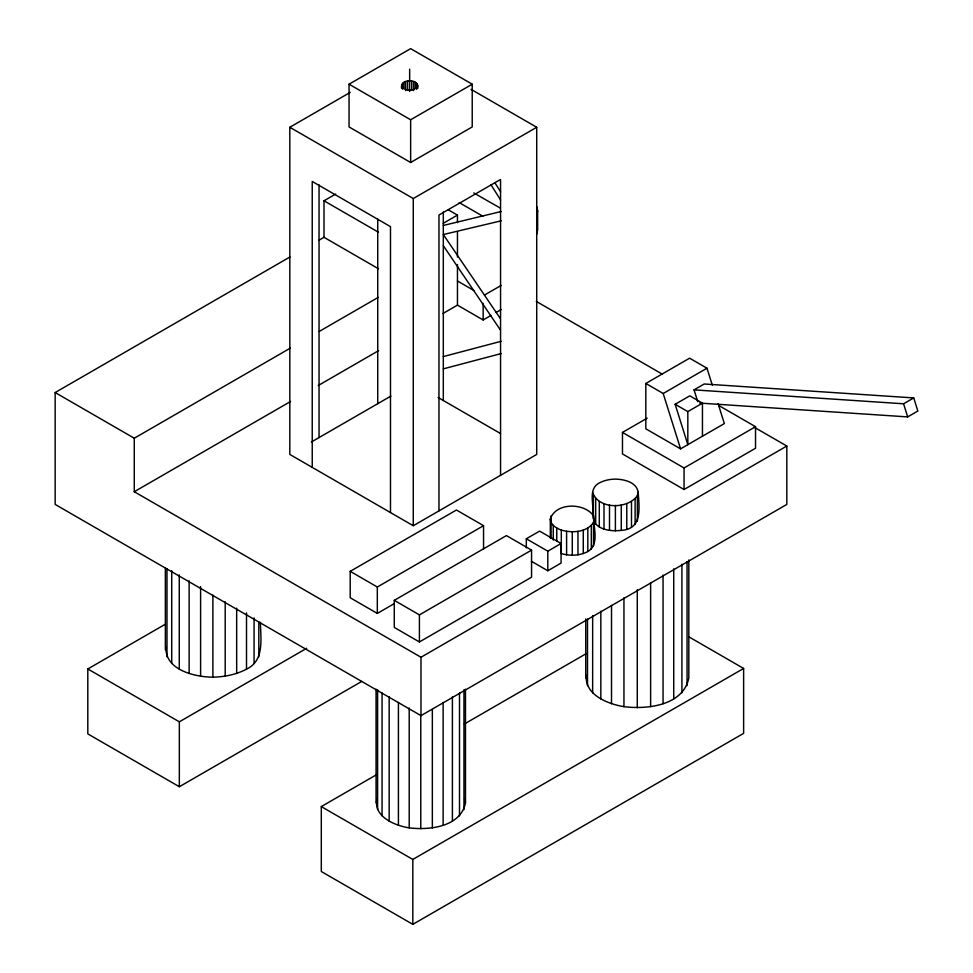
<?xml version="1.0" encoding="UTF-8"?>
<svg xmlns="http://www.w3.org/2000/svg" width="973" height="973" viewBox="0 0 973 973"><rect width="100%" height="100%" fill="white"/><g stroke="black" fill="none" stroke-linecap="round" stroke-linejoin="round"><path stroke-width="1.46" d="M260.436 622.367C260.557 638.641 264.765 660.606 246.51 669.132C236.184 674.666 224.532 676.904 212.892 677.172C194.661 677.026 164.534 669.874 166.006 646.875M401.667 88.519C399.173 78.205 420.141 78.205 417.648 88.519M417.648 85.478C415.775 91.803 403.54 91.803 401.667 85.478M465.483 689.176L465.483 802.92C460.667 826.928 429.385 830.383 409.207 827.853C395.002 825.724 373.109 816.639 376.989 798.918M536.646 215.045L537.643 210.691L536.646 206.337M536.646 234.298L537.643 229.932L537.643 210.691M550.317 519.083C555.632 502.336 584.226 502.482 593.518 515.799C593.129 527.038 599.915 544.321 587.826 551.545C579.726 555.802 569.983 556.167 561.299 553.552L561.299 530.066C556.325 528.29 550.742 524.909 550.317 519.083L550.317 538.166M592.618 514.693C594.394 504.501 587.57 489.078 599.295 482.949C604.233 480.297 609.816 479.215 615.398 479.093C624.107 479.324 636.597 482.024 638.166 492.241C639.273 508.028 642.557 529.154 621.285 530.382C611.883 531.453 600.146 530.407 594.15 522.148M593.518 545.853L593.518 522.367L594.26 519.083M688.823 559.962L688.823 677.926C683.265 705.607 647.203 709.585 623.948 706.666C607.991 704.026 584.481 694.941 586.33 675.359M637.388 521.09L637.388 495.646L638.166 492.241M561.299 530.066C572.063 533.143 586.755 532.596 593.518 522.367M592.618 492.241C598.127 509.597 627.767 509.438 637.388 495.646M349.052 84.201L410.642 48.65L472.221 84.201L472.221 126.94L410.642 162.491L349.052 126.94L349.052 84.201L410.642 119.764L472.221 84.201M471.054 89.358L536.719 127.268L536.719 454.44L413.27 525.724L289.82 454.44L289.82 127.268L350.231 92.386M378.485 268.779L324.009 237.315L324.009 200.791L335.649 194.065M754.026 427.111L786.816 446.035L786.816 504.428L420.981 715.641L55.157 504.428L55.157 392.545L289.905 257.006M318.767 240.343L324.009 237.315M289.82 127.268L413.27 198.541L536.719 127.268M443.238 223.316L457.456 215.106L457.456 222.586M55.157 392.545L134.274 438.227L290.343 348.115M319.193 331.465L378.217 297.385M134.274 438.227L134.274 491.718L290.611 401.46M318.207 385.527L378.631 350.645M443.007 313.476L457.456 305.133L483.143 319.959L490.903 315.483M484.432 295.074L501.241 285.381M496.072 312.503L501.241 309.511M311.421 441.973L390.903 396.084M361.798 681.392L179.336 786.731L87.813 733.885L87.813 668.974L165.252 624.265M718.11 403.71L724.35 423.583L680.565 448.857L645.817 428.801L645.817 383.459L689.602 358.186L706.982 368.208L712.321 385.247M394.369 603.576L377.317 613.416L350.207 597.763L350.207 571.346L456.422 510.01L483.545 525.675L483.545 549.161M645.817 383.459L663.197 393.493L706.982 368.208M697.75 401.667L694.053 389.869L704.221 383.994L913.732 397.921L917.843 411.032L907.675 416.906L699.672 403.077M718.84 405.534L755.535 426.709L755.535 448.237L684.055 489.504L622.477 453.953L622.477 432.413L647.167 418.159M702.457 403.15L687.826 411.603L687.826 444.673L675.153 404.294L689.784 395.841L702.457 403.15L702.457 436.22M350.207 571.346L377.317 586.999L483.545 525.675M87.813 668.974L179.336 721.82L306.665 648.31M394.272 600.353L506.422 535.6L531.562 550.122L531.562 577.196L419.412 641.949L394.272 627.427L394.272 600.353L419.412 614.875L531.562 550.122M526.32 547.811L526.32 538.787L539.601 531.112L561.08 543.518L561.08 563.087L547.811 570.762L531.38 561.275M622.477 432.413L684.055 467.977L755.535 426.709M526.32 538.787L547.811 551.18L561.08 543.518M134.274 491.718L420.981 657.249L786.816 446.035M694.053 389.869L903.564 403.783L913.732 397.921M688.702 636.743L743.627 668.451L743.627 733.362L412.82 924.35L321.297 871.504L321.297 806.593L376.429 774.763M464.376 723.985L586.464 653.503M321.297 806.593L412.82 859.439L743.627 668.451M443.311 356.58L501.217 341.28M443.311 368.864L501.217 353.564M443.311 225.456L501.217 211.506M501.217 220.81L443.311 234.542L500.219 318.353M473.742 192.934L500.013 207.918M459.183 202.579L482.863 216.249M448.383 209.864L457.456 215.106M536.281 301.399L662.199 374.094M324.009 200.791L378.485 232.243M675.153 404.294L687.826 411.603M457.456 280.99L474.155 290.635M438.093 397.495L500.511 433.532M443.311 245.67L500.219 329.713M494.916 182.79L500.56 191.705M490.879 184.615L500.56 199.915M903.564 403.783L907.675 416.906M663.197 393.493L680.565 448.857M464.571 798.918L465.483 802.92M687.06 561.616L687.06 685.624M684.055 467.977L684.055 489.504M681.915 564.255L681.915 692.8M673.73 568.901L673.73 698.967M663.051 575.14L663.051 703.698M650.621 582.657L650.621 706.666M637.279 589.723L637.279 707.687M635.114 498.821L635.114 524.252M631.489 501.533L631.489 526.977M626.782 503.625L626.782 529.069M623.948 597.775L623.948 706.666M621.285 504.938L621.285 530.382M615.398 505.388L615.398 530.832M611.518 605.388L611.518 703.698M609.499 504.938L609.499 530.382M604.002 503.625L604.002 529.069M600.84 611.251L600.84 698.967M599.295 501.533L599.295 526.977M595.671 498.821L595.671 524.252M593.518 515.799L593.518 518.743M593.396 495.646L593.396 518.098M592.654 615.678L592.654 692.8M591.316 525.432L591.316 548.918M587.826 528.059L587.826 551.545M587.497 619.083L587.497 685.624M585.746 618.95L585.746 677.926M583.277 530.066L583.277 553.552M577.974 531.343L577.974 554.829M572.282 531.769L572.282 555.255M566.602 531.343L566.602 554.829M556.751 528.059L556.751 541.268M553.26 525.432L553.26 540.1M551.059 515.799L551.059 538.519M547.811 551.18L547.811 570.762M500.56 475.323L500.56 179.47L438.969 215.021L438.969 510.886M483.143 303.369L483.143 319.959M463.963 689.784L463.963 809.609M459.499 692.983L459.499 815.836M457.456 231.574L457.456 257.03M457.456 264.522L457.456 305.133M452.396 696.814L452.396 821.176M443.311 211.895L443.311 400.511M443.129 702.433L443.129 825.274M432.353 709.56L432.353 827.853M420.981 657.249L420.981 715.641M420.774 714.985L420.774 828.741M419.412 614.875L419.412 641.949M417.368 84.286L417.368 87.327M416.578 83.179L416.578 89.248M415.301 82.218L415.301 88.288M413.647 81.489L413.647 90.598M413.27 198.541L413.27 525.724M412.82 859.439L412.82 924.35M411.725 81.027L411.725 90.136M410.642 119.764L410.642 162.491M409.657 69.168L409.657 91.498M409.207 708.04L409.207 827.853M407.59 81.027L407.59 90.136M405.656 81.489L405.656 90.598M404.002 82.218L404.002 88.288M402.737 83.179L402.737 89.248M401.934 84.286L401.934 87.327M398.419 702.433L398.419 825.274M390.489 512.564L390.489 226.636L312.236 181.452L312.236 467.381M389.164 696.814L389.164 821.176M382.061 692.983L382.061 815.836M377.731 219.059L377.731 403.686M377.597 689.784L377.597 809.609M377.317 586.999L377.317 613.416M376.065 689.176L376.065 802.92M319.047 184.858L319.047 437.582M258.818 621.881L258.818 656.824M254.075 617.855L254.075 663.44M246.51 612.905L246.51 669.132M236.67 608.149L236.67 673.486M225.201 601.776L225.201 676.235M212.892 595.111L212.892 677.172M200.596 586.585L200.596 676.235M189.127 580.808L189.127 673.486M179.336 721.82L179.336 786.731M179.275 574.921L179.275 669.132M171.722 570.762L171.722 663.44M166.979 568.694L166.979 656.824M165.361 567.673L165.361 649.721"/></g></svg>
